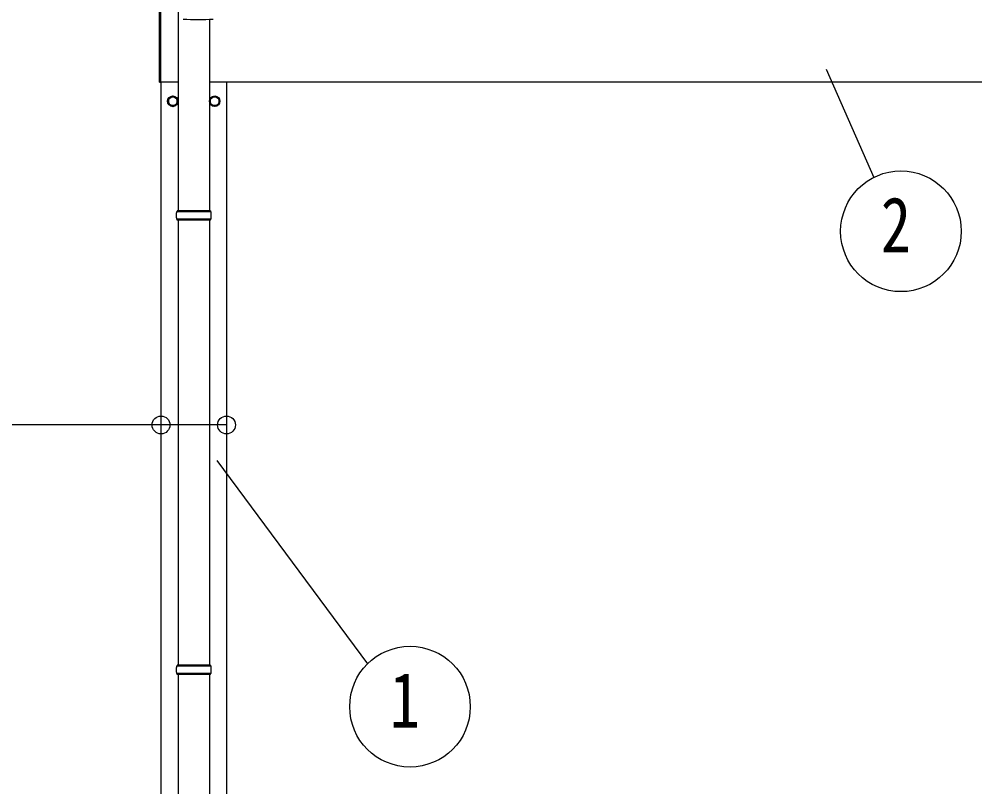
# Model space of a CAD drawing. Units: millimetres, scale not verified. Extents: x -16820 to 16820, y -11880 to 11880.
# Drawn here: x -15015 to -13189, y -2093 to -627 of the extents above; entities that cross this region are included whole.
import ezdxf
from ezdxf.enums import TextEntityAlignment as Align

# ---------------------------------------------------------------- set-up
doc = ezdxf.new("R2010")
doc.units = ezdxf.units.MM
doc.header["$LTSCALE"] = 50
for name, color, linetype in [('0-5_YKK_13', 4, 'Continuous'), ('0-6_YKK_A1', 4, 'Continuous'), ('0-7_YKK_D', 6, 'Continuous')]:
    doc.layers.add(name, color=color, linetype=linetype)
doc.styles.add('ＭＳ ゴシック', font='')
doc.styles.get('ＭＳ ゴシック').set_extended_font_data('MS Gothic')

msp = doc.modelspace()

# ---------------------------------------------------------------- linework, layer by layer
at = {"layer": '0-5_YKK_13'}
for p, q in [((-14746.43, -747.28), (-14746.43, -520.34)), ((-14744.43, -520.34), (-14744.43, -747.28)), ((-14710.93, -613.21), (-14710.93, -992.78)), ((-14650.93, -627.48), (-14650.93, -992.78)), ((-14746.43, -747.28), (-14744.43, -747.28)), ((-14712.34, -783.53), (-14712.44, -783.53)), ((-14712.34, -784.03), (-14712.44, -784.03)), ((-14649.53, -783.53), (-14649.43, -783.53)), ((-14649.53, -784.03), (-14649.43, -784.03)), ((-14647.93, -994.78), (-14713.93, -994.78)), ((-14648.93, -992.78), (-14712.93, -992.78)), ((-14712.93, -992.78), (-14712.93, -994.78)), ((-14648.93, -992.78), (-14648.93, -994.78)), ((-14647.93, -1008.78), (-14713.93, -1008.78)), ((-14712.93, -1010.78), (-14712.93, -1008.78)), ((-14648.93, -1010.78), (-14712.93, -1010.78)), ((-14710.93, -1010.78), (-14710.93, -1860.28)), ((-14650.93, -1010.78), (-14650.93, -1860.28)), ((-14648.93, -1010.78), (-14648.93, -1008.78)), ((-14647.93, -1862.27), (-14713.93, -1862.27)), ((-14648.93, -1860.27), (-14712.93, -1860.27)), ((-14712.93, -1860.27), (-14712.93, -1862.27)), ((-14648.93, -1860.27), (-14648.93, -1862.27)), ((-14647.93, -1876.27), (-14713.93, -1876.27)), ((-14712.93, -1878.27), (-14712.93, -1876.27)), ((-14648.93, -1878.27), (-14712.93, -1878.27)), ((-14710.93, -1878.27), (-14710.93, -2837.78)), ((-14650.93, -1878.27), (-14650.93, -2837.78)), ((-14648.93, -1878.27), (-14648.93, -1876.27))]:
    msp.add_line(p, q, dxfattribs=at)
for points in [[(-14720.93, -773.96), (-14729.43, -778.87), (-14729.43, -788.68), (-14720.93, -793.59), (-14712.43, -788.68), (-14712.43, -778.87)], [(-14640.93, -773.96), (-14632.43, -778.87), (-14632.43, -788.68), (-14640.93, -793.59), (-14649.43, -788.68), (-14649.43, -778.87)]]:
    msp.add_lwpolyline(points, close=True, dxfattribs=at)
for centre, radius in [((-14720.93, -783.78), 10), ((-14720.93, -783.78), 8.5), ((-14640.93, -783.78), 10), ((-14640.93, -783.78), 8.5)]:
    msp.add_circle(centre, radius, dxfattribs=at)
for centre, radius, start, end in [((-14672.44, -108.26), 519.67, 266.82357, 273.17802), ((-14720.93, -783.78), 8.6, 171.25399, 188.74601), ((-14720.93, -783.78), 8.6, 111.25399, 128.74601), ((-14720.93, -783.78), 8.6, 51.25399, 68.74601), ((-14720.93, -783.78), 8.6, 1.66581, 8.74601), ((-14720.93, -783.78), 8.6, 351.25399, 358.33419), ((-14640.93, -783.78), 8.6, 171.25399, 178.33419), ((-14640.93, -783.78), 8.6, 181.66581, 188.74601), ((-14640.93, -783.78), 8.6, 111.25399, 128.74601), ((-14640.93, -783.78), 8.6, 51.25399, 68.74601), ((-14640.93, -783.78), 8.6, 351.25399, 8.74601), ((-14720.93, -783.78), 8.6, 231.25399, 248.74601), ((-14720.93, -783.78), 8.6, 291.25399, 308.74601), ((-14640.93, -783.78), 8.6, 231.25399, 248.74601), ((-14640.93, -783.78), 8.6, 291.25399, 308.74601), ((-14665.18, -1001.78), 49.25, 171.82876, 180.00002), ((-14665.18, -1001.78), 49.25, 180.00002, 188.17127), ((-14696.68, -1001.78), 49.25, 359.99998, 8.17124), ((-14696.68, -1001.78), 49.25, 351.82873, 359.99998), ((-14665.18, -1869.27), 49.25, 171.82876, 180.00002), ((-14696.68, -1869.27), 49.25, 359.99998, 8.17124), ((-14665.18, -1869.27), 49.25, 180.00002, 188.17127), ((-14696.68, -1869.27), 49.25, 351.82873, 359.99998)]:
    msp.add_arc(centre, radius, start, end, dxfattribs=at)
at = {"layer": '0-6_YKK_A1'}
for p, q in [((-14744.43, -746.78), (-14710.93, -746.78)), ((-14743.43, -3546.78), (-14743.43, -746.78)), ((-14650.93, -746.78), (-8759.43, -746.78)), ((-14618.43, -746.78), (-14618.43, -3546.78))]:
    msp.add_line(p, q, dxfattribs=at)
at = {"layer": '0-7_YKK_D'}
for p, q in [((-13472.83, -722.47), (-13381.83, -929.22)), ((-14636.67, -1469.51), (-14348.99, -1857.74))]:
    msp.add_line(p, q, dxfattribs=at)
msp.add_lwpolyline([(-14618.43, -1401.78), (-14743.43, -1401.78), (-15423.43, -1401.78)], dxfattribs=at)
for centre, radius in [((-13330.03, -1032.12), 115.2), ((-14743.43, -1401.78), 17), ((-14618.43, -1401.78), 17), ((-14267.84, -1939.5), 115.2)]:
    msp.add_circle(centre, radius, dxfattribs=at)

# ---------------------------------------------------------------- texts
at = {"layer": '0-7_YKK_D', "style": 'ＭＳ ゴシック', "width": 0.8}
for s, p in [('2', (-13368.43, -1104.12)), ('1', (-14306.24, -2011.5))]:
    msp.add_text(s, height=105.6, dxfattribs=at).set_placement(p, align=Align.BOTTOM_LEFT)

doc.saveas('drawing.dxf')
